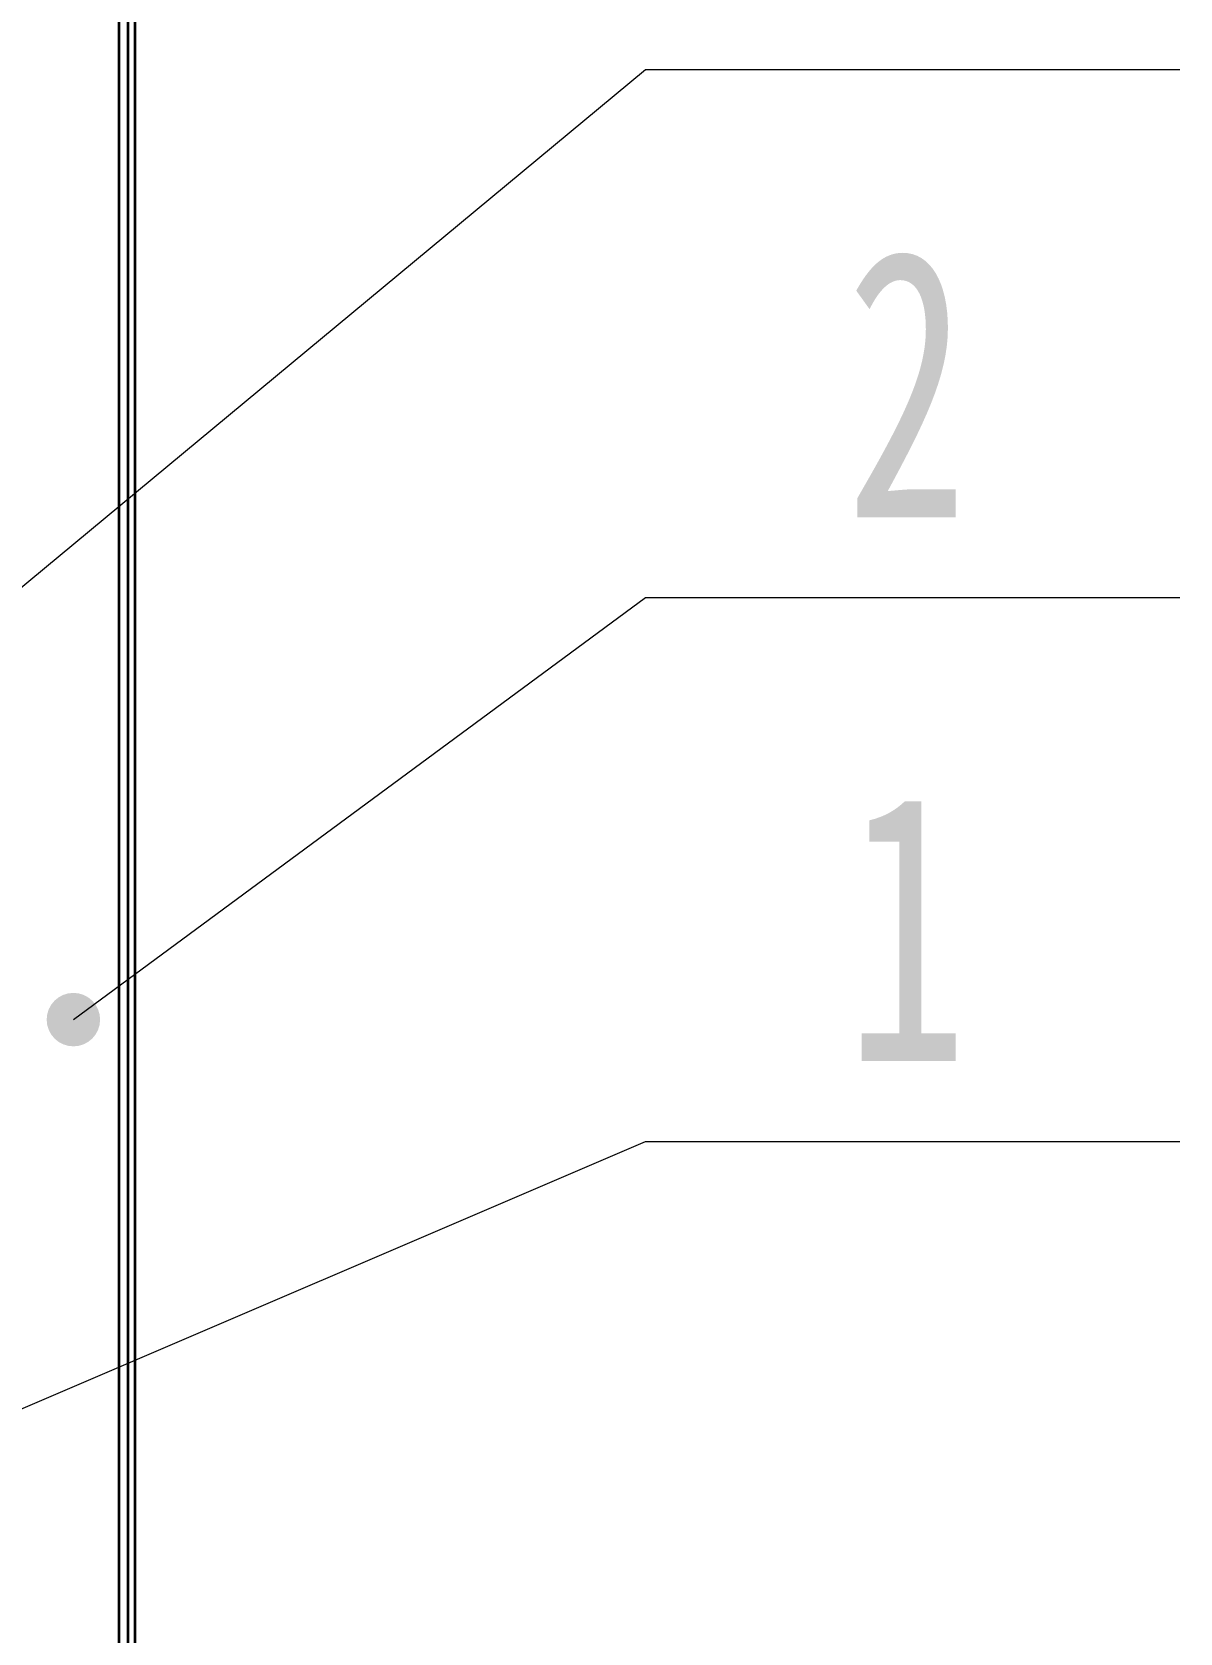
# Model space of a CAD drawing. Header units: millimetres. Extents: x -8400 to 8400, y -5940 to 5940.
# Drawn here: x -1748 to -889, y 847 to 2044 of the extents above; entities that cross this region are included whole.
import ezdxf

# ---------------------------------------------------------------- set-up
doc = ezdxf.new("R2010")
doc.units = ezdxf.units.MM
doc.layers.add('粗实线层', color=7, linetype='Continuous', lineweight=35)
doc.layers.add('细实线层', color=7, linetype='Continuous', lineweight=18)
doc.styles.add('标准', font='', dxfattribs={"width": 0.667})
doc.styles.get('标准').set_extended_font_data('宋体')

# ---------------------------------------------------------------- blocks, each defined once
blk = doc.blocks.new('*X7')
at = {"layer": '细实线层', "lineweight": 18}
h = blk.add_hatch(color=0, dxfattribs=at)
edge = h.paths.add_edge_path(flags=0)
edge.add_arc((0, 0), 20, 0, 360)
at = {"layer": '细实线层', "color": 0}
for p, q in [((0, 0), (758.2, 325)), ((758.2, 325), (1158.2, 325))]:
    blk.add_line(p, q, dxfattribs=at)
at = {"layer": '细实线层', "color": 0, "lineweight": 18, "insert": (958.2, 385), "char_height": 200, "width": 680, "attachment_point": 8, "line_spacing_factor": 1.15057, "style": '标准'}
blk.add_mtext('\\T1.1;1', dxfattribs=at)
blk = doc.blocks.new('*X8')
at = {"layer": '细实线层', "lineweight": 18}
h = blk.add_hatch(color=0, dxfattribs=at)
edge = h.paths.add_edge_path(flags=0)
edge.add_arc((0, 0), 20, 0, 360)
at = {"layer": '细实线层', "color": 0}
for p, q in [((0, 0), (428.2, 315.8)), ((428.2, 315.8), (828.2, 315.8))]:
    blk.add_line(p, q, dxfattribs=at)
at = {"layer": '细实线层', "color": 0, "lineweight": 18, "insert": (628.2, 375.8), "char_height": 200, "width": 680, "attachment_point": 8, "line_spacing_factor": 1.15057, "style": '标准'}
blk.add_mtext('\\T1.1;2', dxfattribs=at)
blk = doc.blocks.new('*X9')
at = {"layer": '细实线层', "lineweight": 18}
h = blk.add_hatch(color=0, dxfattribs=at)
edge = h.paths.add_edge_path(flags=0)
edge.add_arc((0, 0), 20, 0, 360)
at = {"layer": '细实线层', "color": 0}
for p, q in [((0, 0), (561.6, 465.7)), ((561.6, 465.7), (961.6, 465.7))]:
    blk.add_line(p, q, dxfattribs=at)
at = {"layer": '细实线层', "color": 0, "lineweight": 18, "insert": (761.6, 525.7), "char_height": 200, "width": 680, "attachment_point": 8, "line_spacing_factor": 1.15057, "style": '标准'}
blk.add_mtext('\\T1.1;3', dxfattribs=at)

msp = doc.modelspace()

# ---------------------------------------------------------------- linework, layer by layer
at = {"layer": '粗实线层', "linetype": 'Continuous', "lineweight": 35}
for points in [[(-1683.342, 4440.77), (-1683.342, -151.23)], [(-1676.342, -151.23), (-1676.342, 4440.77)], [(-1671.342, 4440.77), (-1671.342, -151.23)]]:
    msp.add_lwpolyline(points, dxfattribs=at)

# ---------------------------------------------------------------- block references
at = {"layer": '细实线层'}
for name, p in [('*X9', (-1850.783, 1550.706)), ('*X8', (-1717.391, 1305.679)), ('*X7', (-2047.407, 889.615))]:
    msp.add_blockref(name, p, dxfattribs=at)

doc.saveas('drawing.dxf')
